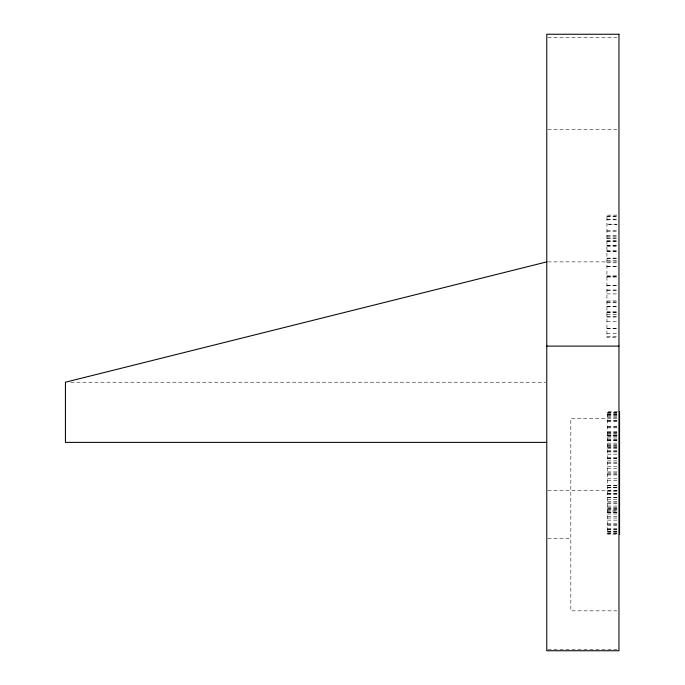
<?xml version="1.0" encoding="UTF-8"?>
<svg xmlns="http://www.w3.org/2000/svg" width="685" height="685" viewBox="0 0 685 685"><rect width="100%" height="100%" fill="white"/><g stroke="black" fill="none" stroke-linecap="round" stroke-linejoin="round"><path stroke-width="0.51" stroke-dasharray="3.42 2.57" d="M547.829 37.264L616.842 37.264M547.829 129.516L616.842 129.516M616.954 215.124L606.927 215.133L606.927 337.482L616.954 337.482M606.927 216.143L616.954 216.143M606.927 216.306L616.954 216.306M606.927 219.191L616.954 219.191M606.927 219.817L616.954 219.817M606.927 230.468L616.954 230.468M606.927 231.359L616.954 231.359M606.927 235.554L616.954 235.554M606.927 236.188L616.954 236.179M606.927 238.08L616.954 238.055M606.927 238.115L616.954 238.115M606.927 240.255L616.954 240.255M606.927 241.18L616.954 241.18M606.927 241.248L616.954 241.248M606.927 245.555L616.954 245.555M606.927 245.684L616.954 245.684M606.927 246.686L616.954 246.686M606.927 250.744L616.954 250.744M606.927 251.207L616.954 251.207M606.927 251.386L616.954 251.386M606.927 258.151L616.954 258.151M606.927 258.382L616.954 258.382M606.927 260.411L616.954 260.411M547.829 261.884L616.842 261.884M606.927 262.817L616.954 262.817M606.927 266.379L616.954 266.379M606.927 266.662L616.954 266.662M606.927 275.901L616.954 275.901M606.927 276.226L616.954 276.226M606.927 276.466L616.954 276.466M606.927 277.031L616.954 277.031M606.927 285.551L616.954 285.551M606.927 285.671L616.954 285.671M606.927 290.012L616.954 290.012M606.927 290.397L616.954 290.397M606.927 293.891L616.954 293.908M606.927 300.989L616.954 300.903M606.927 301.999L616.954 301.999M606.927 302.248L616.954 302.248M606.927 306.692L616.954 306.692M606.927 306.777L616.954 306.777M606.927 311.273L616.954 311.23M606.927 312.428L616.954 312.428M606.927 312.574L616.954 312.574M606.927 314.475L616.954 314.492M606.927 316.419L616.954 316.419M606.927 317.061L616.954 317.061M606.927 321.385L616.954 321.299M606.927 328.38L616.954 328.38M606.927 328.423L616.954 328.423M606.927 333.458L616.954 333.432M606.927 336.472L616.954 336.472M70.786 382.213L545.697 382.213M617.562 411.753L607.535 411.753L607.535 534.18L617.562 534.18M607.535 412.361L617.562 412.361M607.535 412.781L617.562 412.781M607.535 413.766L617.562 413.766M607.535 414.194L617.562 414.194M607.535 414.331L617.562 414.331M607.535 415.863L617.562 415.863M607.535 416.026L617.562 416.026M607.535 417.242L617.562 417.242M616.825 418.312L570.828 418.312L570.828 610.849L616.825 610.849M607.535 420.29L617.562 420.29M607.535 420.924L617.562 420.924M607.535 421.515L617.562 421.515M607.535 426.806L617.562 426.806M607.535 426.926L617.562 426.926M607.535 427.851L617.562 427.851M607.535 431.524L617.562 431.524M607.535 432.526L617.562 432.595M607.535 432.92L617.562 432.92M607.535 433.785L617.562 433.785M607.535 434.915L617.562 434.915M607.535 435.523L617.562 435.523M607.535 435.634L617.562 435.634M607.535 435.806L617.562 435.806M607.535 436.011L617.562 436.011M607.535 437.03L617.562 437.03M607.535 439.008L617.562 439.008M607.535 439.838L617.562 439.838M607.535 440.481L617.562 440.481M607.535 440.797L617.562 440.797M607.535 443.144L617.562 443.144M607.535 444.762L617.562 444.762M607.535 445.404L617.562 445.404M607.535 446.089L617.562 446.089M607.535 447.04L617.562 447.04M607.535 447.588L617.562 447.588M607.535 448.632L617.562 448.632M607.535 450.328L617.562 450.328M607.535 451.518L617.562 451.518M607.535 451.946L617.562 451.946M607.535 454.206L617.562 454.206M607.535 457.734L617.562 457.734M607.535 458.239L617.562 458.239M607.535 458.753L617.562 458.753M607.535 460.885L617.562 460.885M607.535 462.426L617.562 462.426M607.535 463.42L617.562 463.42M607.535 466.75L617.562 466.75M607.535 468.566L617.562 468.566M607.535 471.956L617.562 471.905M607.535 473.01L617.562 473.01M607.535 474.054L617.562 474.054M607.535 474.962L617.562 474.962M607.535 478.781L617.562 478.781M607.535 480.271L617.562 480.271M607.535 485.288L617.562 485.288M607.535 485.434L617.562 485.434M607.535 487.3L617.562 487.3M607.535 487.651L617.562 487.651M607.535 487.806L617.562 487.806M547.812 490.511L618.966 490.511M607.535 490.563L617.562 490.563M607.535 491.325L617.562 491.325M607.535 493.585L617.562 493.585M607.535 493.817L617.562 493.817M607.535 494.673L617.562 494.673M607.535 497.618L617.562 497.618M607.535 497.704L617.562 497.704M607.535 499.237L617.562 499.237M607.535 501.506L617.562 501.48M607.535 502.918L617.562 502.918M607.535 503.826L617.562 503.826M607.535 506.095L617.562 506.095M607.535 507.465L617.562 507.465M607.535 508.518L617.562 508.518M607.535 509.066L617.562 509.066M607.535 509.126L617.562 509.126M607.535 510.916L617.562 510.916L607.535 511.07M607.535 512.149L617.562 512.149M607.535 512.637L617.562 512.637M607.535 512.782L617.562 512.782M607.535 514.007L617.562 514.007M607.535 516.67L617.562 516.67M607.535 518.031L617.562 518.031M607.535 520.138L617.562 520.138M607.535 523.811L617.562 523.811M607.535 524.41L617.562 524.41M607.535 525.523L617.562 525.523M607.535 528.349L617.562 528.349M607.535 529.582L617.562 529.582M607.535 529.865L617.562 529.865M607.535 531.457L617.562 531.457M607.535 531.586L617.562 531.586M607.535 532.082L617.562 532.082M607.535 533.101L617.562 533.101M607.535 533.538L617.562 533.538M547.812 538.641L570.828 538.641M547.829 649.354L616.842 649.354M616.954 224.209L606.927 224.209L616.954 224.26"/><path stroke-width="1.03" d="M546.767 261.884L65.435 382.213L65.435 442.382L546.767 442.382M546.767 346.113L618.966 346.113M619.565 411.753L619.565 534.18M618.966 34.25L546.767 34.25L546.767 650.75L618.966 650.75L618.966 34.25"/></g></svg>
